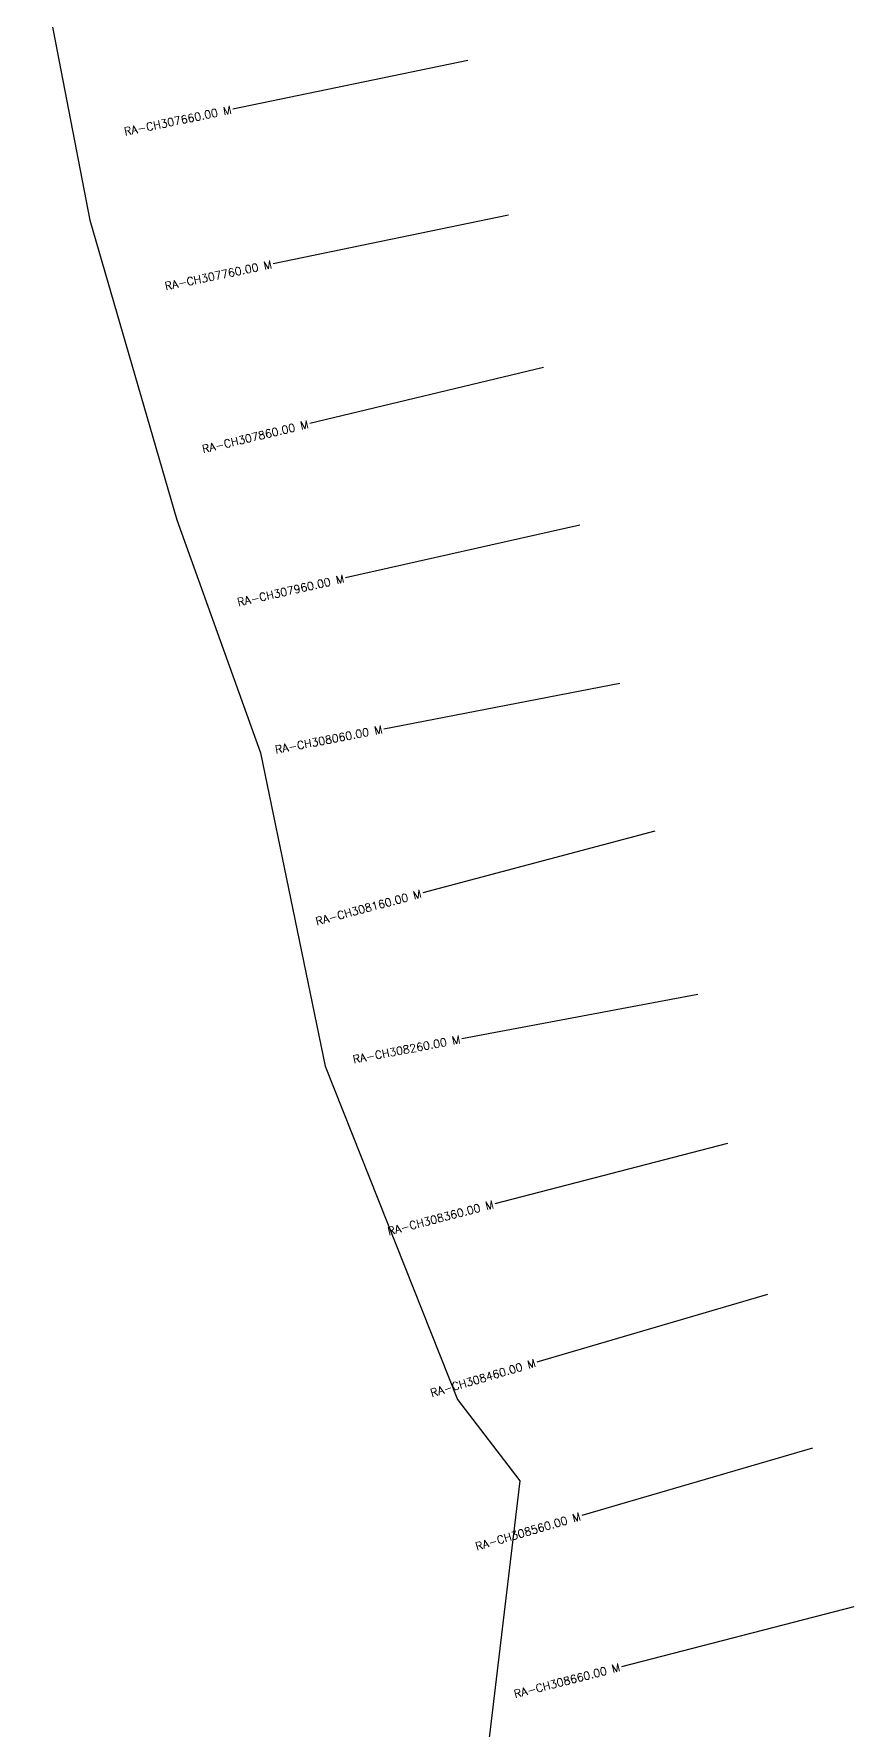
# Model space of a CAD drawing. Header units: metres. Extents: x 286112 to 288498, y 2008776 to 2012902.
# Drawn here: x 286590 to 287102, y 2009818 to 2010877 of the extents above; entities that cross this region are included whole.
import ezdxf
from ezdxf.enums import TextEntityAlignment as Align

# ---------------------------------------------------------------- set-up
doc = ezdxf.new("R2010")
doc.units = ezdxf.units.M
doc.header["$MEASUREMENT"] = 0
for name, color, linetype in [('CS', 134, 'Continuous'), ('CSMark', 6, 'Continuous'), ('VILLAGE BOUNDRY', 10, 'Continuous')]:
    doc.layers.add(name, color=color, linetype=linetype)
doc.styles.get("Standard").update_dxf_attribs({"font": 'simplex.shx'})

msp = doc.modelspace()

# ---------------------------------------------------------------- linework, layer by layer
at = {"layer": 'CS'}
for p, q in [((286861.1, 2010860.9), (286714.3, 2010830.4)), ((286886.5, 2010764.2), (286739.6, 2010733.8)), ((286908.3, 2010669), (286762.4, 2010634.1)), ((286931, 2010570.6), (286784.7, 2010537.6)), ((286956, 2010471.6), (286808.7, 2010443.2)), ((286977.9, 2010379.5), (286833, 2010340.8)), ((287004.7, 2010277.4), (286857.3, 2010249.6)), ((287023.2, 2010184.3), (286878, 2010146.6)), ((287048.2, 2010089.9), (286904.3, 2010047.7)), ((287076.3, 2009993.9), (286932.4, 2009951.8)), ((287102.3, 2009894.8), (286957.1, 2009857.4))]:
    msp.add_line(p, q, dxfattribs=at)
at = {"layer": 'VILLAGE BOUNDRY'}
msp.add_lwpolyline([(286590.1, 2010942.2), (286624.9, 2010761.2), (286679.4, 2010574), (286731.6, 2010428.4), (286771.9, 2010232.5), (286854.6, 2010024.3), (286893.6, 2009973.5), (286871.8, 2009790.2)], dxfattribs=at)

# ---------------------------------------------------------------- texts
at = {"layer": 'CSMark'}
for s, rotation, p in [('RA-CH307660.00 M', 11.7258, (286713.3, 2010830.2)), ('RA-CH307760.00 M', 11.7118, (286738.6, 2010733.6)), ('RA-CH307860.00 M', 13.4692, (286761.5, 2010633.8)), ('RA-CH307960.00 M', 12.7438, (286783.7, 2010537.3)), ('RA-CH308060.00 M', 10.8819, (286807.7, 2010443.1)), ('RA-CH308160.00 M', 14.9664, (286832, 2010340.5)), ('RA-CH308260.00 M', 10.7033, (286856.3, 2010249.4)), ('RA-CH308360.00 M', 14.5655, (286877.1, 2010146.4)), ('RA-CH308460.00 M', 16.3367, (286903.3, 2010047.4)), ('RA-CH308560.00 M', 16.3367, (286931.4, 2009951.5)), ('RA-CH308660.00 M', 14.4394, (286956.1, 2009857.2))]:
    msp.add_text(s, height=5, rotation=rotation, dxfattribs=at).set_placement(p, align=Align.MIDDLE_RIGHT)

doc.saveas('drawing.dxf')
